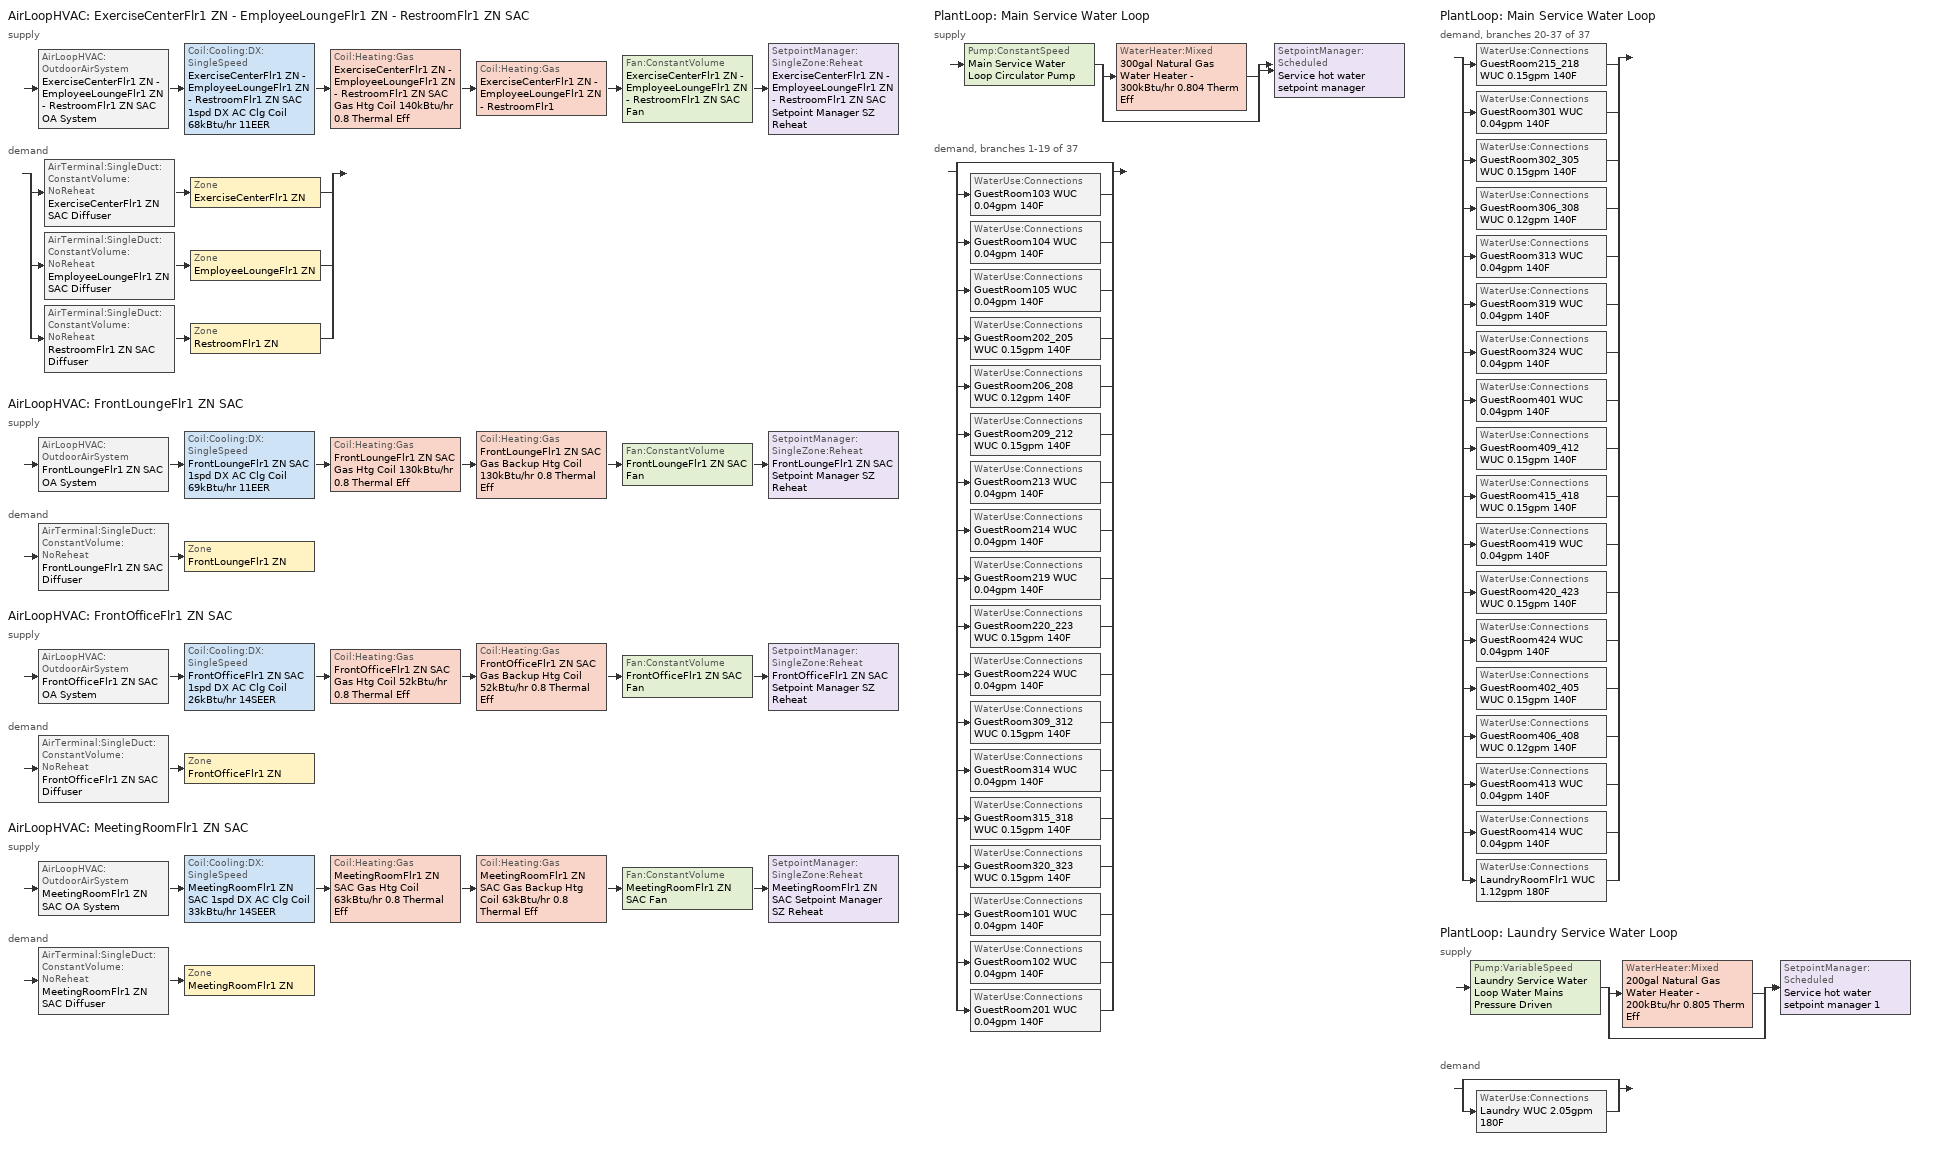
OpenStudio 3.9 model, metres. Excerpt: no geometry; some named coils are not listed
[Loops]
AirLoopHVAC 'ExerciseCenterFlr1 ZN - EmployeeLoungeFlr1 ZN - RestroomFlr1 ZN SAC'
 supply: AirLoopHVAC:OutdoorAirSystem 'ExerciseCenterFlr1 ZN - EmployeeLoungeFlr1 ZN - RestroomFlr1 ZN SAC OA System' > Coil:Cooling:DX:SingleSpeed 'ExerciseCenterFlr1 ZN - EmployeeLoungeFlr1 ZN - RestroomFlr1 ZN SAC 1spd DX AC Clg Coil 68kBtu/hr 11EER' > Coil:Heating:Gas 'ExerciseCenterFlr1 ZN - EmployeeLoungeFlr1 ZN - RestroomFlr1 ZN SAC Gas Htg Coil 140kBtu/hr 0.8 Thermal Eff' > Coil:Heating:Gas 'ExerciseCenterFlr1 ZN - EmployeeLoungeFlr1 ZN - RestroomFlr1 ZN SAC Gas Backup Htg Coil 140kBtu/hr 0.8 Thermal Eff' > Fan:ConstantVolume 'ExerciseCenterFlr1 ZN - EmployeeLoungeFlr1 ZN - RestroomFlr1 ZN SAC Fan' > SetpointManager:SingleZone:Reheat 'ExerciseCenterFlr1 ZN - EmployeeLoungeFlr1 ZN - RestroomFlr1 ZN SAC Setpoint Manager SZ Reheat'
 demand: split
  | AirTerminal:SingleDuct:ConstantVolume:NoReheat 'ExerciseCenterFlr1 ZN SAC Diffuser' > Zone 'ExerciseCenterFlr1 ZN'
  | AirTerminal:SingleDuct:ConstantVolume:NoReheat 'EmployeeLoungeFlr1 ZN SAC Diffuser' > Zone 'EmployeeLoungeFlr1 ZN'
  | AirTerminal:SingleDuct:ConstantVolume:NoReheat 'RestroomFlr1 ZN SAC Diffuser' > Zone 'RestroomFlr1 ZN'
AirLoopHVAC 'FrontLoungeFlr1 ZN SAC'
 supply: AirLoopHVAC:OutdoorAirSystem 'FrontLoungeFlr1 ZN SAC OA System' > Coil:Cooling:DX:SingleSpeed 'FrontLoungeFlr1 ZN SAC 1spd DX AC Clg Coil 69kBtu/hr 11EER' > Coil:Heating:Gas 'FrontLoungeFlr1 ZN SAC Gas Htg Coil 130kBtu/hr 0.8 Thermal Eff' > Coil:Heating:Gas 'FrontLoungeFlr1 ZN SAC Gas Backup Htg Coil 130kBtu/hr 0.8 Thermal Eff' > Fan:ConstantVolume 'FrontLoungeFlr1 ZN SAC Fan' > SetpointManager:SingleZone:Reheat 'FrontLoungeFlr1 ZN SAC Setpoint Manager SZ Reheat'
 demand: AirTerminal:SingleDuct:ConstantVolume:NoReheat 'FrontLoungeFlr1 ZN SAC Diffuser' > Zone 'FrontLoungeFlr1 ZN'
AirLoopHVAC 'FrontOfficeFlr1 ZN SAC'
 supply: AirLoopHVAC:OutdoorAirSystem 'FrontOfficeFlr1 ZN SAC OA System' > Coil:Cooling:DX:SingleSpeed 'FrontOfficeFlr1 ZN SAC 1spd DX AC Clg Coil 26kBtu/hr 14SEER' > Coil:Heating:Gas 'FrontOfficeFlr1 ZN SAC Gas Htg Coil 52kBtu/hr 0.8 Thermal Eff' > Coil:Heating:Gas 'FrontOfficeFlr1 ZN SAC Gas Backup Htg Coil 52kBtu/hr 0.8 Thermal Eff' > Fan:ConstantVolume 'FrontOfficeFlr1 ZN SAC Fan' > SetpointManager:SingleZone:Reheat 'FrontOfficeFlr1 ZN SAC Setpoint Manager SZ Reheat'
 demand: AirTerminal:SingleDuct:ConstantVolume:NoReheat 'FrontOfficeFlr1 ZN SAC Diffuser' > Zone 'FrontOfficeFlr1 ZN'
AirLoopHVAC 'MeetingRoomFlr1 ZN SAC'
 supply: AirLoopHVAC:OutdoorAirSystem 'MeetingRoomFlr1 ZN SAC OA System' > Coil:Cooling:DX:SingleSpeed 'MeetingRoomFlr1 ZN SAC 1spd DX AC Clg Coil 33kBtu/hr 14SEER' > Coil:Heating:Gas 'MeetingRoomFlr1 ZN SAC Gas Htg Coil 63kBtu/hr 0.8 Thermal Eff' > Coil:Heating:Gas 'MeetingRoomFlr1 ZN SAC Gas Backup Htg Coil 63kBtu/hr 0.8 Thermal Eff' > Fan:ConstantVolume 'MeetingRoomFlr1 ZN SAC Fan' > SetpointManager:SingleZone:Reheat 'MeetingRoomFlr1 ZN SAC Setpoint Manager SZ Reheat'
 demand: AirTerminal:SingleDuct:ConstantVolume:NoReheat 'MeetingRoomFlr1 ZN SAC Diffuser' > Zone 'MeetingRoomFlr1 ZN'
PlantLoop 'Main Service Water Loop'
 supply: Pump:ConstantSpeed 'Main Service Water Loop Circulator Pump' > split
  | WaterHeater:Mixed '300gal Natural Gas Water Heater - 300kBtu/hr 0.804 Therm Eff'
  | bypass
  join > SetpointManager:Scheduled 'Service hot water setpoint manager'
 demand, branches 1-19 of 37: split
  | bypass
  | WaterUse:Connections 'GuestRoom103 WUC 0.04gpm 140F'
  | WaterUse:Connections 'GuestRoom104 WUC 0.04gpm 140F'
  | WaterUse:Connections 'GuestRoom105 WUC 0.04gpm 140F'
  | WaterUse:Connections 'GuestRoom202_205 WUC 0.15gpm 140F'
  | WaterUse:Connections 'GuestRoom206_208 WUC 0.12gpm 140F'
  | WaterUse:Connections 'GuestRoom209_212 WUC 0.15gpm 140F'
  | WaterUse:Connections 'GuestRoom213 WUC 0.04gpm 140F'
  | WaterUse:Connections 'GuestRoom214 WUC 0.04gpm 140F'
  | WaterUse:Connections 'GuestRoom219 WUC 0.04gpm 140F'
  | WaterUse:Connections 'GuestRoom220_223 WUC 0.15gpm 140F'
  | WaterUse:Connections 'GuestRoom224 WUC 0.04gpm 140F'
  | WaterUse:Connections 'GuestRoom309_312 WUC 0.15gpm 140F'
  | WaterUse:Connections 'GuestRoom314 WUC 0.04gpm 140F'
  | WaterUse:Connections 'GuestRoom315_318 WUC 0.15gpm 140F'
  | WaterUse:Connections 'GuestRoom320_323 WUC 0.15gpm 140F'
  | WaterUse:Connections 'GuestRoom101 WUC 0.04gpm 140F'
  | WaterUse:Connections 'GuestRoom102 WUC 0.04gpm 140F'
  | WaterUse:Connections 'GuestRoom201 WUC 0.04gpm 140F'
PlantLoop 'Main Service Water Loop'
 demand, branches 20-37 of 37: split
  | WaterUse:Connections 'GuestRoom215_218 WUC 0.15gpm 140F'
  | WaterUse:Connections 'GuestRoom301 WUC 0.04gpm 140F'
  | WaterUse:Connections 'GuestRoom302_305 WUC 0.15gpm 140F'
  | WaterUse:Connections 'GuestRoom306_308 WUC 0.12gpm 140F'
  | WaterUse:Connections 'GuestRoom313 WUC 0.04gpm 140F'
  | WaterUse:Connections 'GuestRoom319 WUC 0.04gpm 140F'
  | WaterUse:Connections 'GuestRoom324 WUC 0.04gpm 140F'
  | WaterUse:Connections 'GuestRoom401 WUC 0.04gpm 140F'
  | WaterUse:Connections 'GuestRoom409_412 WUC 0.15gpm 140F'
  | WaterUse:Connections 'GuestRoom415_418 WUC 0.15gpm 140F'
  | WaterUse:Connections 'GuestRoom419 WUC 0.04gpm 140F'
  | WaterUse:Connections 'GuestRoom420_423 WUC 0.15gpm 140F'
  | WaterUse:Connections 'GuestRoom424 WUC 0.04gpm 140F'
  | WaterUse:Connections 'GuestRoom402_405 WUC 0.15gpm 140F'
  | WaterUse:Connections 'GuestRoom406_408 WUC 0.12gpm 140F'
  | WaterUse:Connections 'GuestRoom413 WUC 0.04gpm 140F'
  | WaterUse:Connections 'GuestRoom414 WUC 0.04gpm 140F'
  | WaterUse:Connections 'LaundryRoomFlr1 WUC 1.12gpm 180F'
PlantLoop 'Laundry Service Water Loop'
 supply: Pump:VariableSpeed 'Laundry Service Water Loop Water Mains Pressure Driven' > split
  | WaterHeater:Mixed '200gal Natural Gas Water Heater - 200kBtu/hr 0.805 Therm Eff'
  | bypass
  join > SetpointManager:Scheduled 'Service hot water setpoint manager 1'
 demand: split
  | bypass
  | WaterUse:Connections 'Laundry WUC 2.05gpm 180F'
[Sizing:Zone] Zone Cooling Design Supply Air Temperature Input Method=SupplyAirTemperature; Zone Cooling Design Supply Air Temperature Difference {deltaC}=11.11; Zone Heating Design Supply Air Temperature Input Method=SupplyAirTemperature; Zone Heating Design Supply Air Temperature Difference {deltaC}=11.11; Zone Heating Design Supply Air Humidity Ratio {kg-H2O/kg-air}=0.008; Cooling Design Air Flow Method=DesignDay; Heating Design Air Flow Method=DesignDay; Account for Dedicated Outdoor Air System=No; Dedicated Outdoor Air System Control Strategy=NeutralSupplyAir; Dedicated Outdoor Air Low Setpoint Temperature for Design {C}=autosize; Dedicated Outdoor Air High Setpoint Temperature for Design {C}=autosize; Zone Load Sizing Method=Sensible Load Only No Latent Load; Zone Latent Cooling Design Supply Air Humidity Ratio Input Method=HumidityRatioDifference; Zone Cooling Design Supply Air Humidity Ratio Difference {kgWater/kgDryAir}=0.005; Zone Latent Heating Design Supply Air Humidity Ratio Input Method=HumidityRatioDifference; Zone Humidification Design Supply Air Humidity Ratio Difference {kgWater/kgDryAir}=0.005; Sizing Option=Coincident
Name | Zone Cooling Design Supply Air Temperature {C} | Zone Heating Design Supply Air Temperature {C} | Zone Cooling Design Supply Air Humidity Ratio {kg-H2O/kg-air} | Heating Maximum Air Flow Fraction
EmployeeLoungeFlr1 ZN; ExerciseCenterFlr1 ZN; FrontLoungeFlr1 ZN; FrontOfficeFlr1 ZN; MeetingRoomFlr1 ZN; RestroomFlr1 ZN | 12.7778 | 50 | 0.008
LaundryRoomFlr1 ZN | 14 | 40 | 0.0085
MechanicalRoomFlr1 ZN | 14 | 50 | 0.0085 | 1
[Zone equipment]
EmployeeLoungeFlr1 ZN: EmployeeLoungeFlr1 ZN SAC Diffuser
ExerciseCenterFlr1 ZN: ExerciseCenterFlr1 ZN SAC Diffuser
FrontLoungeFlr1 ZN: FrontLoungeFlr1 ZN SAC Diffuser
FrontOfficeFlr1 ZN: FrontOfficeFlr1 ZN SAC Diffuser
MechanicalRoomFlr1 ZN: MechanicalRoomFlr1 ZN Unit Heater
MeetingRoomFlr1 ZN: MeetingRoomFlr1 ZN SAC Diffuser
RestroomFlr1 ZN: RestroomFlr1 ZN SAC Diffuser
[Coil:Heating:Electric]
MechanicalRoomFlr1 ZN UnitHeater Electric Htg Coil: Availability Schedule=Always On; Efficiency=1
[Coil:Cooling:DX:SingleSpeed] Availability Schedule=Always On Discrete; Rated Total Cooling Capacity {W}=autosize; Rated Sensible Heat Ratio=autosize; Rated Air Flow Rate {m3/s}=autosize; Rated Evaporator Fan Power Per Volume Flow Rate 2017 {W/(m3/s)}=773.3; Rated Evaporator Fan Power Per Volume Flow Rate 2023 {W/(m3/s)}=934.4; Total Cooling Capacity Function of Temperature Curve=CoilClgDXQRatio_fTwbToadbSI; Total Cooling Capacity Function of Flow Fraction Curve=CoilClgDXSnglQRatio_fCFMRatio; Energy Input Ratio Function of Temperature Curve=CoilClgDXEIRRatio_fTwbToadbSI; Energy Input Ratio Function of Flow Fraction Curve=CoilClgDXSnglEIRRatio_fCFMRatio; Part Load Fraction Correlation Curve=CoilClgDXEIRRatio_fQFrac; Minimum Outdoor Dry-Bulb Temperature for Compressor Operation {C}=-25; Nominal Time for Condensate Removal to Begin {s}=0; Ratio of Initial Moisture Evaporation Rate and Steady State Latent Capacity=0; Maximum Cycling Rate {cycles/hr}=0; Latent Capacity Time Constant {s}=0; Condenser Type=AirCooled; Evaporative Condenser Effectiveness=0.9; Evaporative Condenser Air Flow Rate {m3/s}=autosize; Evaporative Condenser Pump Rated Power Consumption {W}=autosize; Crankcase Heater Capacity {W}=0; Maximum Outdoor Dry-Bulb Temperature for Crankcase Heater Operation {C}=10; Basin Heater Capacity {W/K}=0; Basin Heater Setpoint Temperature {C}=2
Name | Rated COP {W/W}
ExerciseCenterFlr1 ZN - EmployeeLoungeFlr1 ZN - RestroomFlr1 ZN SAC 1spd DX AC Clg Coil 68kBtu/hr 11EER; FrontLoungeFlr1 ZN SAC 1spd DX AC Clg Coil 69kBtu/hr 11EER | 3.79975
FrontOfficeFlr1 ZN SAC 1spd DX AC Clg Coil 26kBtu/hr 14SEER; MeetingRoomFlr1 ZN SAC 1spd DX AC Clg Coil 33kBtu/hr 14SEER | 3.8248
[ZoneHVAC:PackagedTerminalAirConditioner] Availability Schedule=Always On Discrete; No Load Supply Air Flow Rate Control Set To Low Speed=Yes; Outdoor Air Flow Rate During Cooling Operation {m3/s}=Autosize; Outdoor Air Flow Rate During Heating Operation {m3/s}=Autosize; Outdoor Air Flow Rate When No Cooling or Heating is Needed {m3/s}=Autosize; Fan Placement=DrawThrough; Supply Air Fan Operating Mode Schedule=Always On Discrete
Name | Supply Air Flow Rate During Cooling Operation {m3/s} | Supply Air Flow Rate During Heating Operation {m3/s} | Supply Air Flow Rate When No Cooling or Heating is Needed {m3/s} | Supply Air Fan | Heating Coil | Cooling Coil
CorridorFlr1 ZN PTAC | 0.13 | 0.13 | 0.13 | CorridorFlr1 ZN PTAC Fan | CorridorFlr1 ZN PTAC Electric Htg Coil | CorridorFlr1 ZN PTAC 1spd DX AC Clg Coil 9kBtu/hr 11.3EER
CorridorFlr2 ZN PTAC | Autosize | Autosize | Autosize | CorridorFlr2 ZN PTAC Fan | CorridorFlr2 ZN PTAC Electric Htg Coil | CorridorFlr2 ZN PTAC 1spd DX AC Clg Coil 24kBtu/hr 9.5EER
CorridorFlr3 ZN PTAC | Autosize | Autosize | Autosize | CorridorFlr3 ZN PTAC Fan | CorridorFlr3 ZN PTAC Electric Htg Coil | CorridorFlr3 ZN PTAC 1spd DX AC Clg Coil 11kBtu/hr 10.8EER
CorridorFlr4 ZN PTAC | Autosize | Autosize | Autosize | CorridorFlr4 ZN PTAC Fan | CorridorFlr4 ZN PTAC Electric Htg Coil | CorridorFlr4 ZN PTAC 1spd DX AC Clg Coil 13kBtu/hr 10.0EER
[AirLoopHVAC] Design Supply Air Flow Rate {m3/s}=autosize; Design Return Air Flow Fraction of Supply Air Flow=1
Name | Availability Schedule
ExerciseCenterFlr1 ZN - EmployeeLoungeFlr1 ZN - RestroomFlr1 ZN SAC; FrontLoungeFlr1 ZN SAC; FrontOfficeFlr1 ZN SAC | SmallHotel Split-AC Operation
MeetingRoomFlr1 ZN SAC | HotelSmall Off During Unoccupied Period
[Sizing:System] Type of Load to Size On=Sensible; Design Outdoor Air Flow Rate {m3/s}=Autosize; Central Heating Maximum System Air Flow Ratio=1; Preheat Design Temperature {C}=7.22222; Preheat Design Humidity Ratio {kg-H2O/kg-Air}=0.008; Precool Design Temperature {C}=12.7778; Precool Design Humidity Ratio {kg-H2O/kg-Air}=0.008; Central Cooling Design Supply Air Temperature {C}=12.7778; Central Heating Design Supply Air Temperature {C}=50; Sizing Option=NonCoincident; 100% Outdoor Air in Cooling=No; 100% Outdoor Air in Heating=No; Central Cooling Design Supply Air Humidity Ratio {kg-H2O/kg-Air}=0.0085; Central Heating Design Supply Air Humidity Ratio {kg-H2O/kg-Air}=0.008; Cooling Design Air Flow Method=DesignDay; Heating Design Air Flow Method=DesignDay; System Outdoor Air Method=ZoneSum; Zone Maximum Outdoor Air Fraction=1; Cooling Supply Air Flow Rate Per Floor Area {m3/s-m2}=0.00996765; Cooling Fraction of Autosized Cooling Supply Air Flow Rate=1; Cooling Supply Air Flow Rate Per Unit Cooling Capacity {m3/s-W}=3.94755e-05; Heating Supply Air Flow Rate Per Floor Area {m3/s-m2}=0.00996765; Heating Fraction of Autosized Heating Supply Air Flow Rate=1; Heating Fraction of Autosized Cooling Supply Air Flow Rate=1; Heating Supply Air Flow Rate Per Unit Heating Capacity {m3/s-W}=3.15882e-05; Cooling Design Capacity Method=CoolingDesignCapacity; Cooling Design Capacity {W}=autosize; Cooling Design Capacity Per Floor Area {W/m2}=234.7; Fraction of Autosized Cooling Design Capacity=1; Heating Design Capacity Method=HeatingDesignCapacity; Heating Design Capacity {W}=autosize; Heating Design Capacity Per Floor Area {W/m2}=157; Fraction of Autosized Heating Design Capacity=1; Central Cooling Capacity Control Method=OnOff; Occupant Diversity=autosize
ExerciseCenterFlr1 ZN - EmployeeLoungeFlr1 ZN - RestroomFlr1 ZN SAC; FrontLoungeFlr1 ZN SAC; FrontOfficeFlr1 ZN SAC; MeetingRoomFlr1 ZN SAC
[SetpointManager:SingleZone:Reheat] Minimum Supply Air Temperature {C}=12.7778; Maximum Supply Air Temperature {C}=50
Name | Control Zone | Setpoint Node or NodeList
ExerciseCenterFlr1 ZN - EmployeeLoungeFlr1 ZN - RestroomFlr1 ZN SAC Setpoint Manager SZ Reheat | ExerciseCenterFlr1 ZN | ExerciseCenterFlr1 ZN - EmployeeLoungeFlr1 ZN - RestroomFlr1 ZN SAC Supply Outlet Node
FrontLoungeFlr1 ZN SAC Setpoint Manager SZ Reheat | FrontLoungeFlr1 ZN | FrontLoungeFlr1 ZN SAC Supply Outlet Node
FrontOfficeFlr1 ZN SAC Setpoint Manager SZ Reheat | FrontOfficeFlr1 ZN | FrontOfficeFlr1 ZN SAC Supply Outlet Node
MeetingRoomFlr1 ZN SAC Setpoint Manager SZ Reheat | MeetingRoomFlr1 ZN | MeetingRoomFlr1 ZN SAC Supply Outlet Node
[Fan:ConstantVolume] Maximum Flow Rate {m3/s}=AutoSize; Motor In Airstream Fraction=1
Name | Availability Schedule | Fan Total Efficiency | Pressure Rise {Pa} | Motor Efficiency
ExerciseCenterFlr1 ZN - EmployeeLoungeFlr1 ZN - RestroomFlr1 ZN SAC Fan; FrontLoungeFlr1 ZN SAC Fan | Always On Discrete | 0.56225 | 622.722 | 0.865
FrontOfficeFlr1 ZN SAC Fan; MeetingRoomFlr1 ZN SAC Fan | Always On Discrete | 0.55575 | 622.722 | 0.855
MechanicalRoomFlr1 ZN UnitHeater Fan; FrontStairsFlr1 ZN UnitHeater Fan; FrontStairsFlr2 ZN UnitHeater Fan; FrontStairsFlr3 ZN UnitHeater Fan; FrontStairsFlr4 ZN UnitHeater Fan; RearStairsFlr1 ZN UnitHeater Fan; RearStairsFlr2 ZN UnitHeater Fan; RearStairsFlr3 ZN UnitHeater Fan; RearStairsFlr4 ZN UnitHeater Fan | Always On | 0.55575 | 49.8178 | 0.855
[Coil:Heating:Gas] Availability Schedule=Always On Discrete; Gas Burner Efficiency=0.8; Nominal Capacity {W}=AutoSize; On Cycle Parasitic Electric Load {W}=0; Off Cycle Parasitic Gas Load {W}=0
Name | Part Load Fraction Correlation Curve
ExerciseCenterFlr1 ZN - EmployeeLoungeFlr1 ZN - RestroomFlr1 ZN SAC Gas Backup Htg Coil 140kBtu/hr 0.8 Thermal Eff; FrontLoungeFlr1 ZN SAC Gas Backup Htg Coil 130kBtu/hr 0.8 Thermal Eff; FrontOfficeFlr1 ZN SAC Gas Backup Htg Coil 52kBtu/hr 0.8 Thermal Eff; MeetingRoomFlr1 ZN SAC Gas Backup Htg Coil 63kBtu/hr 0.8 Thermal Eff
ExerciseCenterFlr1 ZN - EmployeeLoungeFlr1 ZN - RestroomFlr1 ZN SAC Gas Htg Coil 140kBtu/hr 0.8 Thermal Eff | Curve Cubic 1
FrontLoungeFlr1 ZN SAC Gas Htg Coil 130kBtu/hr 0.8 Thermal Eff | Curve Cubic 2
FrontOfficeFlr1 ZN SAC Gas Htg Coil 52kBtu/hr 0.8 Thermal Eff | Curve Cubic 3
MeetingRoomFlr1 ZN SAC Gas Htg Coil 63kBtu/hr 0.8 Thermal Eff | Curve Cubic 4
[Controller:OutdoorAir] Minimum Outdoor Air Flow Rate {m3/s}=autosize; Maximum Outdoor Air Flow Rate {m3/s}=Autosize; Economizer Control Action Type=ModulateFlow; Lockout Type=LockoutWithHeating; Minimum Limit Type=FixedMinimum; Minimum Outdoor Air Schedule=SmallHotel Split-AC OA Damper; High Humidity Control=No; High Humidity Outdoor Air Flow Ratio=1; Control High Indoor Humidity Based on Outdoor Humidity Ratio=Yes; Economizer Operation Staging=InterlockedWithMechanicalCooling
Name | Economizer Control Type | Maximum Fraction of Outdoor Air Schedule | Controller Mechanical Ventilation | Heat Recovery Bypass Control Type | Economizer Maximum Limit Dry-Bulb Temperature {C} | Economizer Maximum Limit Enthalpy {J/kg}
ExerciseCenterFlr1 ZN - EmployeeLoungeFlr1 ZN - RestroomFlr1 ZN SAC OA System Controller | DifferentialEnthalpy | HotelSmall SAC_Econ_MaxOAFrac_Sch | Controller Mechanical Ventilation 1 | BypassWhenOAFlowGreaterThanMinimum
FrontLoungeFlr1 ZN SAC OA System Controller | DifferentialEnthalpy | ems_FrontLoungeFlr1_ZN_SAC_maxOASch | Controller Mechanical Ventilation 2 | BypassWhenOAFlowGreaterThanMinimum
FrontOfficeFlr1 ZN SAC OA System Controller | NoEconomizer | ems_FrontOfficeFlr1_ZN_SAC_maxOASch | Controller Mechanical Ventilation 3 | BypassWhenOAFlowGreaterThanMinimum | 28 | 64000
MeetingRoomFlr1 ZN SAC OA System Controller | NoEconomizer | ems_MeetingRoomFlr1_ZN_SAC_maxOASch | Controller Mechanical Ventilation 4 | BypassWhenWithinEconomizerLimits | 28 | 64000
[Controller:MechanicalVentilation] Availability Schedule=Always On Discrete
Controller Mechanical Ventilation 1; Controller Mechanical Ventilation 2; Controller Mechanical Ventilation 3; Controller Mechanical Ventilation 4
[AirLoopHVAC:OutdoorAirSystem]
Name | Controller
ExerciseCenterFlr1 ZN - EmployeeLoungeFlr1 ZN - RestroomFlr1 ZN SAC OA System | ExerciseCenterFlr1 ZN - EmployeeLoungeFlr1 ZN - RestroomFlr1 ZN SAC OA System Controller
FrontLoungeFlr1 ZN SAC OA System | FrontLoungeFlr1 ZN SAC OA System Controller
FrontOfficeFlr1 ZN SAC OA System | FrontOfficeFlr1 ZN SAC OA System Controller
MeetingRoomFlr1 ZN SAC OA System | MeetingRoomFlr1 ZN SAC OA System Controller
[AirTerminal:SingleDuct:ConstantVolume:NoReheat] Availability Schedule=Always On Discrete; Maximum Air Flow Rate {m3/s}=AutoSize
ExerciseCenterFlr1 ZN SAC Diffuser; EmployeeLoungeFlr1 ZN SAC Diffuser; RestroomFlr1 ZN SAC Diffuser; FrontLoungeFlr1 ZN SAC Diffuser; FrontOfficeFlr1 ZN SAC Diffuser; MeetingRoomFlr1 ZN SAC Diffuser
[ZoneHVAC:UnitHeater] Availability Schedule=Always On; Maximum Supply Air Flow Rate {m3/s}=autosize; Fan Control Type=Continuous; Maximum Hot Water Flow Rate {m3/s}=autosize; Minimum Hot Water Flow Rate {m3/s}=0; Heating Convergence Tolerance=0.001
Name | Supply Air Fan | Heating Coil
MechanicalRoomFlr1 ZN Unit Heater | MechanicalRoomFlr1 ZN UnitHeater Fan | MechanicalRoomFlr1 ZN UnitHeater Electric Htg Coil
FrontStairsFlr1 ZN Unit Heater | FrontStairsFlr1 ZN UnitHeater Fan | FrontStairsFlr1 ZN UnitHeater Electric Htg Coil
FrontStairsFlr2 ZN Unit Heater | FrontStairsFlr2 ZN UnitHeater Fan | FrontStairsFlr2 ZN UnitHeater Electric Htg Coil
FrontStairsFlr3 ZN Unit Heater | FrontStairsFlr3 ZN UnitHeater Fan | FrontStairsFlr3 ZN UnitHeater Electric Htg Coil
FrontStairsFlr4 ZN Unit Heater | FrontStairsFlr4 ZN UnitHeater Fan | FrontStairsFlr4 ZN UnitHeater Electric Htg Coil
RearStairsFlr1 ZN Unit Heater | RearStairsFlr1 ZN UnitHeater Fan | RearStairsFlr1 ZN UnitHeater Electric Htg Coil
RearStairsFlr2 ZN Unit Heater | RearStairsFlr2 ZN UnitHeater Fan | RearStairsFlr2 ZN UnitHeater Electric Htg Coil
RearStairsFlr3 ZN Unit Heater | RearStairsFlr3 ZN UnitHeater Fan | RearStairsFlr3 ZN UnitHeater Electric Htg Coil
RearStairsFlr4 ZN Unit Heater | RearStairsFlr4 ZN UnitHeater Fan | RearStairsFlr4 ZN UnitHeater Electric Htg Coil
[PlantLoop] Glycol Concentration=0; Minimum Loop Temperature {C}=51.6667; Plant Loop Volume {m3}=Autocalculate; Load Distribution Scheme=Optimal
Name | Maximum Loop Temperature {C}
Main Service Water Loop | 60
Laundry Service Water Loop | 82.2222
[Sizing:Plant] Loop Type=Heating; Loop Design Temperature Difference {deltaC}=5; Sizing Option=NonCoincident; Zone Timesteps in Averaging Window=1; Coincident Sizing Factor Mode=None
Name | Design Loop Exit Temperature {C}
Main Service Water Loop | 60
Laundry Service Water Loop | 82.2222
[SetpointManager:Scheduled] Control Variable=Temperature
Name | Schedule | Setpoint Node or NodeList
Service hot water setpoint manager | Service Water Loop Temp - 140F | Main Service Water Loop Supply Outlet Node
Service hot water setpoint manager 1 | Service Water Loop Temp - 180F | Laundry Service Water Loop Supply Outlet Node
[Pump:ConstantSpeed]
Main Service Water Loop Circulator Pump: Rated Flow Rate {m3/s}=autosize; Rated Pump Head {Pa}=29891; Rated Power Consumption {W}=autosize; Motor Efficiency=0.755102; Fraction of Motor Inefficiencies to Fluid Stream=0; Pump Control Type=Intermittent; Design Power Sizing Method=PowerPerFlowPerPressure; Design Electric Power per Unit Flow Rate {W/(m3/s)}=348701.1; Design Shaft Power per Unit Flow Rate per Unit Head {W-s/m3-Pa}=1.28205
[WaterHeater:Mixed] Deadband Temperature Difference {deltaC}=2; Heater Control Type=Cycle; Heater Fuel Type=NaturalGas; Off Cycle Parasitic Fuel Type=NaturalGas; Off Cycle Parasitic Heat Fraction to Tank=0; On Cycle Parasitic Fuel Type=NaturalGas; On Cycle Parasitic Heat Fraction to Tank=0; Ambient Temperature Indicator=ThermalZone; Use Side Effectiveness=1; Source Side Effectiveness=1; Use Side Design Flow Rate {m3/s}=autosize; Source Side Design Flow Rate {m3/s}=autosize; Indirect Water Heating Recovery Time {hr}=1.5; Source Side Flow Control Mode=IndirectHeatPrimarySetpoint
Name | Tank Volume {m3} | Setpoint Temperature Schedule | Maximum Temperature Limit {C} | Heater Maximum Capacity {W} | Heater Thermal Efficiency | Off Cycle Parasitic Fuel Consumption Rate {W} | On Cycle Parasitic Fuel Consumption Rate {W} | Ambient Temperature Thermal Zone | Off Cycle Loss Coefficient to Ambient Temperature {W/K} | On Cycle Loss Coefficient to Ambient Temperature {W/K}
300gal Natural Gas Water Heater - 300kBtu/hr 0.804 Therm Eff | 1.13562 | Service Water Loop Temp - 140F | 60 | 87921.3 | 0.803984 | 7231.83 | 7231.83 | MechanicalRoomFlr1 ZN | 11.2595 | 11.2595
200gal Natural Gas Water Heater - 200kBtu/hr 0.805 Therm Eff | 0.757082 | Service Water Loop Temp - 180F | 82.2222 | 58614.2 | 0.805128 | 0 | 0 | LaundryRoomFlr1 ZN | 9.66218 | 9.66218
[WaterHeater:Sizing] Design Mode=PeakDraw; Time Storage Can Meet Peak Draw {hr}=0.538503; Time for Tank Recovery {hr}=0.5; Nominal Tank Volume for Autosizing Plant Connections {m3}=1
300gal Natural Gas Water Heater - 300kBtu/hr 0.804 Therm Eff; 200gal Natural Gas Water Heater - 200kBtu/hr 0.805 Therm Eff
[WaterUse:Equipment:Definition] Sensible Fraction Schedule=Fraction Sensible - 0.2; Latent Fraction Schedule=Fraction Latent - 0.05
Name | Peak Flow Rate {m3/s} | Target Temperature Schedule
GuestRoom103 0.037gpm 140F; GuestRoom213 0.037gpm 140F; GuestRoom101 0.037gpm 140F; GuestRoom102 0.037gpm 140F; GuestRoom201 0.037gpm 140F; GuestRoom301 0.037gpm 140F; GuestRoom313 0.037gpm 140F; GuestRoom401 0.037gpm 140F; GuestRoom413 0.037gpm 140F | 2.3345e-06 | Mixed Water At Faucet Temp - 140F
GuestRoom104 0.037gpm 140F; GuestRoom105 0.037gpm 140F; GuestRoom214 0.037gpm 140F; GuestRoom219 0.037gpm 140F; GuestRoom224 0.037gpm 140F; GuestRoom314 0.037gpm 140F; GuestRoom319 0.037gpm 140F; GuestRoom324 0.037gpm 140F; GuestRoom419 0.037gpm 140F; GuestRoom424 0.037gpm 140F; GuestRoom414 0.037gpm 140F | 2.33434e-06 | Mixed Water At Faucet Temp - 140F
GuestRoom202_205 0.148gpm 140F; GuestRoom209_212 0.148gpm 140F; GuestRoom309_312 0.148gpm 140F; GuestRoom302_305 0.148gpm 140F; GuestRoom409_412 0.148gpm 140F; GuestRoom402_405 0.148gpm 140F | 9.33801e-06 | Mixed Water At Faucet Temp - 140F
GuestRoom206_208 0.1195gpm 140F; GuestRoom306_308 0.1195gpm 140F; GuestRoom406_408 0.1195gpm 140F | 7.54224e-06 | Mixed Water At Faucet Temp - 140F
GuestRoom220_223 0.148gpm 140F; GuestRoom315_318 0.148gpm 140F; GuestRoom320_323 0.148gpm 140F; GuestRoom215_218 0.148gpm 140F; GuestRoom415_418 0.148gpm 140F; GuestRoom420_423 0.148gpm 140F | 9.33735e-06 | Mixed Water At Faucet Temp - 140F
LaundryRoomFlr1 1.125gpm 180F | 7.09765e-05 | Mixed Water At Faucet Temp - 180F
Laundry 2.05gpm 180F | 0.000129335 | Mixed Water At Faucet Temp - 180F
[WaterUse:Equipment]
Name | Water Use Equipment Definition | Flow Rate Fraction Schedule
GuestRoom103 Service Water Use 0.04gpm 140F | GuestRoom103 0.037gpm 140F | HotelSmall GuestRoom_SHW_Sch
GuestRoom104 Service Water Use 0.04gpm 140F | GuestRoom104 0.037gpm 140F | HotelSmall GuestRoom_SHW_Sch
GuestRoom105 Service Water Use 0.04gpm 140F | GuestRoom105 0.037gpm 140F | HotelSmall GuestRoom_SHW_Sch
GuestRoom202_205 Service Water Use 0.15gpm 140F | GuestRoom202_205 0.148gpm 140F | HotelSmall GuestRoom_SHW_Sch
GuestRoom206_208 Service Water Use 0.12gpm 140F | GuestRoom206_208 0.1195gpm 140F | HotelSmall GuestRoom_SHW_Sch
GuestRoom209_212 Service Water Use 0.15gpm 140F | GuestRoom209_212 0.148gpm 140F | HotelSmall GuestRoom_SHW_Sch
GuestRoom213 Service Water Use 0.04gpm 140F | GuestRoom213 0.037gpm 140F | HotelSmall GuestRoom_SHW_Sch
GuestRoom214 Service Water Use 0.04gpm 140F | GuestRoom214 0.037gpm 140F | HotelSmall GuestRoom_SHW_Sch
GuestRoom219 Service Water Use 0.04gpm 140F | GuestRoom219 0.037gpm 140F | HotelSmall GuestRoom_SHW_Sch
GuestRoom220_223 Service Water Use 0.15gpm 140F | GuestRoom220_223 0.148gpm 140F | HotelSmall GuestRoom_SHW_Sch
GuestRoom224 Service Water Use 0.04gpm 140F | GuestRoom224 0.037gpm 140F | HotelSmall GuestRoom_SHW_Sch
GuestRoom309_312 Service Water Use 0.15gpm 140F | GuestRoom309_312 0.148gpm 140F | HotelSmall GuestRoom_SHW_Sch
GuestRoom314 Service Water Use 0.04gpm 140F | GuestRoom314 0.037gpm 140F | HotelSmall GuestRoom_SHW_Sch
GuestRoom315_318 Service Water Use 0.15gpm 140F | GuestRoom315_318 0.148gpm 140F | HotelSmall GuestRoom_SHW_Sch
GuestRoom320_323 Service Water Use 0.15gpm 140F | GuestRoom320_323 0.148gpm 140F | HotelSmall GuestRoom_SHW_Sch
GuestRoom101 Service Water Use 0.04gpm 140F | GuestRoom101 0.037gpm 140F | HotelSmall AlwaysOff
GuestRoom102 Service Water Use 0.04gpm 140F | GuestRoom102 0.037gpm 140F | HotelSmall AlwaysOff
GuestRoom201 Service Water Use 0.04gpm 140F | GuestRoom201 0.037gpm 140F | HotelSmall AlwaysOff
GuestRoom215_218 Service Water Use 0.15gpm 140F | GuestRoom215_218 0.148gpm 140F | HotelSmall AlwaysOff
GuestRoom301 Service Water Use 0.04gpm 140F | GuestRoom301 0.037gpm 140F | HotelSmall AlwaysOff
GuestRoom302_305 Service Water Use 0.15gpm 140F | GuestRoom302_305 0.148gpm 140F | HotelSmall AlwaysOff
GuestRoom306_308 Service Water Use 0.12gpm 140F | GuestRoom306_308 0.1195gpm 140F | HotelSmall AlwaysOff
GuestRoom313 Service Water Use 0.04gpm 140F | GuestRoom313 0.037gpm 140F | HotelSmall AlwaysOff
GuestRoom319 Service Water Use 0.04gpm 140F | GuestRoom319 0.037gpm 140F | HotelSmall AlwaysOff
GuestRoom324 Service Water Use 0.04gpm 140F | GuestRoom324 0.037gpm 140F | HotelSmall AlwaysOff
GuestRoom401 Service Water Use 0.04gpm 140F | GuestRoom401 0.037gpm 140F | HotelSmall GuestRoom_SHW_Sch
GuestRoom409_412 Service Water Use 0.15gpm 140F | GuestRoom409_412 0.148gpm 140F | HotelSmall GuestRoom_SHW_Sch
GuestRoom415_418 Service Water Use 0.15gpm 140F | GuestRoom415_418 0.148gpm 140F | HotelSmall GuestRoom_SHW_Sch
GuestRoom419 Service Water Use 0.04gpm 140F | GuestRoom419 0.037gpm 140F | HotelSmall GuestRoom_SHW_Sch
GuestRoom420_423 Service Water Use 0.15gpm 140F | GuestRoom420_423 0.148gpm 140F | HotelSmall GuestRoom_SHW_Sch
GuestRoom424 Service Water Use 0.04gpm 140F | GuestRoom424 0.037gpm 140F | HotelSmall GuestRoom_SHW_Sch
GuestRoom402_405 Service Water Use 0.15gpm 140F | GuestRoom402_405 0.148gpm 140F | HotelSmall AlwaysOff
GuestRoom406_408 Service Water Use 0.12gpm 140F | GuestRoom406_408 0.1195gpm 140F | HotelSmall AlwaysOff
GuestRoom413 Service Water Use 0.04gpm 140F | GuestRoom413 0.037gpm 140F | HotelSmall AlwaysOff
GuestRoom414 Service Water Use 0.04gpm 140F | GuestRoom414 0.037gpm 140F | HotelSmall AlwaysOff
LaundryRoomFlr1 Service Water Use 1.12gpm 180F | LaundryRoomFlr1 1.125gpm 180F | HotelSmall LaundryRoom_SHW_Sch
Laundry Service Water Use 2.05gpm 180F | Laundry 2.05gpm 180F | HotelSmall LaundryRoom_SHW_Sch
[WaterUse:Connections] Drain Water Heat Exchanger Type=None; Drain Water Heat Exchanger Destination=Plant
Name | Water Use Equipment Name 1
GuestRoom103 WUC 0.04gpm 140F | GuestRoom103 Service Water Use 0.04gpm 140F
GuestRoom104 WUC 0.04gpm 140F | GuestRoom104 Service Water Use 0.04gpm 140F
GuestRoom105 WUC 0.04gpm 140F | GuestRoom105 Service Water Use 0.04gpm 140F
GuestRoom202_205 WUC 0.15gpm 140F | GuestRoom202_205 Service Water Use 0.15gpm 140F
GuestRoom206_208 WUC 0.12gpm 140F | GuestRoom206_208 Service Water Use 0.12gpm 140F
GuestRoom209_212 WUC 0.15gpm 140F | GuestRoom209_212 Service Water Use 0.15gpm 140F
GuestRoom213 WUC 0.04gpm 140F | GuestRoom213 Service Water Use 0.04gpm 140F
GuestRoom214 WUC 0.04gpm 140F | GuestRoom214 Service Water Use 0.04gpm 140F
GuestRoom219 WUC 0.04gpm 140F | GuestRoom219 Service Water Use 0.04gpm 140F
GuestRoom220_223 WUC 0.15gpm 140F | GuestRoom220_223 Service Water Use 0.15gpm 140F
GuestRoom224 WUC 0.04gpm 140F | GuestRoom224 Service Water Use 0.04gpm 140F
GuestRoom309_312 WUC 0.15gpm 140F | GuestRoom309_312 Service Water Use 0.15gpm 140F
GuestRoom314 WUC 0.04gpm 140F | GuestRoom314 Service Water Use 0.04gpm 140F
GuestRoom315_318 WUC 0.15gpm 140F | GuestRoom315_318 Service Water Use 0.15gpm 140F
GuestRoom320_323 WUC 0.15gpm 140F | GuestRoom320_323 Service Water Use 0.15gpm 140F
GuestRoom101 WUC 0.04gpm 140F | GuestRoom101 Service Water Use 0.04gpm 140F
GuestRoom102 WUC 0.04gpm 140F | GuestRoom102 Service Water Use 0.04gpm 140F
GuestRoom201 WUC 0.04gpm 140F | GuestRoom201 Service Water Use 0.04gpm 140F
GuestRoom215_218 WUC 0.15gpm 140F | GuestRoom215_218 Service Water Use 0.15gpm 140F
GuestRoom301 WUC 0.04gpm 140F | GuestRoom301 Service Water Use 0.04gpm 140F
GuestRoom302_305 WUC 0.15gpm 140F | GuestRoom302_305 Service Water Use 0.15gpm 140F
GuestRoom306_308 WUC 0.12gpm 140F | GuestRoom306_308 Service Water Use 0.12gpm 140F
GuestRoom313 WUC 0.04gpm 140F | GuestRoom313 Service Water Use 0.04gpm 140F
GuestRoom319 WUC 0.04gpm 140F | GuestRoom319 Service Water Use 0.04gpm 140F
GuestRoom324 WUC 0.04gpm 140F | GuestRoom324 Service Water Use 0.04gpm 140F
GuestRoom401 WUC 0.04gpm 140F | GuestRoom401 Service Water Use 0.04gpm 140F
GuestRoom409_412 WUC 0.15gpm 140F | GuestRoom409_412 Service Water Use 0.15gpm 140F
GuestRoom415_418 WUC 0.15gpm 140F | GuestRoom415_418 Service Water Use 0.15gpm 140F
GuestRoom419 WUC 0.04gpm 140F | GuestRoom419 Service Water Use 0.04gpm 140F
GuestRoom420_423 WUC 0.15gpm 140F | GuestRoom420_423 Service Water Use 0.15gpm 140F
GuestRoom424 WUC 0.04gpm 140F | GuestRoom424 Service Water Use 0.04gpm 140F
GuestRoom402_405 WUC 0.15gpm 140F | GuestRoom402_405 Service Water Use 0.15gpm 140F
GuestRoom406_408 WUC 0.12gpm 140F | GuestRoom406_408 Service Water Use 0.12gpm 140F
GuestRoom413 WUC 0.04gpm 140F | GuestRoom413 Service Water Use 0.04gpm 140F
GuestRoom414 WUC 0.04gpm 140F | GuestRoom414 Service Water Use 0.04gpm 140F
LaundryRoomFlr1 WUC 1.12gpm 180F | LaundryRoomFlr1 Service Water Use 1.12gpm 180F
Laundry WUC 2.05gpm 180F | Laundry Service Water Use 2.05gpm 180F
[Pump:VariableSpeed]
Laundry Service Water Loop Water Mains Pressure Driven: Rated Pump Head {Pa}=0.001; Motor Efficiency=1; Coefficient 1 of the Part Load Performance Curve=0; Coefficient 2 of the Part Load Performance Curve=3.2485; Coefficient 3 of the Part Load Performance Curve=-4.7443; Coefficient 4 of the Part Load Performance Curve=2.5294; Pump Control Type=Intermittent; Skin Loss Radiative Fraction=0.5; Design Power Sizing Method=PowerPerFlowPerPressure; Design Electric Power per Unit Flow Rate {W/(m3/s)}=348701.1; Design Shaft Power per Unit Flow Rate per Unit Head {W-s/m3-Pa}=1.28205; Design Minimum Flow Rate Fraction=0
[AvailabilityManager:NightCycle] Applicability Schedule=Always On Discrete; Control Type=CycleOnAny; Thermostat Tolerance {deltaC}=1; Cycling Run Time {s}=3600
Availability Manager Night Cycle 1; Availability Manager Night Cycle 2; Availability Manager Night Cycle 3; Availability Manager Night Cycle 4
[HeatExchanger:AirToAir:SensibleAndLatent] Availability Schedule=Always On Discrete; Nominal Supply Air Flow Rate {m3/s}=autosize; Sensible Effectiveness at 100% Heating Air Flow=0.7; Latent Effectiveness at 100% Heating Air Flow=0.6; Sensible Effectiveness at 100% Cooling Air Flow=0.75; Latent Effectiveness at 100% Cooling Air Flow=0.6; Supply Air Outlet Temperature Control=Yes; Heat Exchanger Type=Rotary; Frost Control Type=ExhaustOnly; Threshold Temperature {C}=-23.3; Initial Defrost Time Fraction=0.167; Rate of Defrost Time Fraction Increase {1/K}=1.44; Economizer Lockout=Yes
Name | Nominal Electric Power {W} | Sensible Effectiveness of Heating Air Flow Curve | Latent Effectiveness of Heating Air Flow Curve | Sensible Effectiveness of Cooling Air Flow Curve | Latent Effectiveness of Cooling Air Flow Curve
ExerciseCenterFlr1 ZN - EmployeeLoungeFlr1 ZN - RestroomFlr1 ZN SAC ERV | 164.507 | ExerciseCenterFlr1 ZN - EmployeeLoungeFlr1 ZN - RestroomFlr1 ZN SAC ERV_SensHeatEff | ExerciseCenterFlr1 ZN - EmployeeLoungeFlr1 ZN - RestroomFlr1 ZN SAC ERV_LatHeatEff | ExerciseCenterFlr1 ZN - EmployeeLoungeFlr1 ZN - RestroomFlr1 ZN SAC ERV_SensCoolEff | ExerciseCenterFlr1 ZN - EmployeeLoungeFlr1 ZN - RestroomFlr1 ZN SAC ERV_LatCoolEff
FrontLoungeFlr1 ZN SAC ERV | 219.382 | FrontLoungeFlr1 ZN SAC ERV_SensHeatEff | FrontLoungeFlr1 ZN SAC ERV_LatHeatEff | FrontLoungeFlr1 ZN SAC ERV_SensCoolEff | FrontLoungeFlr1 ZN SAC ERV_LatCoolEff
FrontOfficeFlr1 ZN SAC ERV | 95.4982 | FrontOfficeFlr1 ZN SAC ERV_SensHeatEff | FrontOfficeFlr1 ZN SAC ERV_LatHeatEff | FrontOfficeFlr1 ZN SAC ERV_SensCoolEff | FrontOfficeFlr1 ZN SAC ERV_LatCoolEff
[SetpointManager:OutdoorAirPretreat] Minimum Setpoint Temperature {C}=-99; Maximum Setpoint Temperature {C}=99; Minimum Setpoint Humidity Ratio {kgWater/kgDryAir}=1e-05; Maximum Setpoint Humidity Ratio {kgWater/kgDryAir}=1
Name | Setpoint Node or NodeList
Setpoint Manager Outdoor Air Pretreat 1 | ExerciseCenterFlr1 ZN - EmployeeLoungeFlr1 ZN - RestroomFlr1 ZN SAC ERV Primary Outlet Air Node
Setpoint Manager Outdoor Air Pretreat 2 | FrontLoungeFlr1 ZN SAC ERV Primary Outlet Air Node
Setpoint Manager Outdoor Air Pretreat 3 | FrontOfficeFlr1 ZN SAC ERV Primary Outlet Air Node
[EnergyManagementSystem:Sensor]
Name | Output Variable or Output Meter Index Key | Output Variable or Output Meter
OATF; OATF_1; OATF_2 | Environment | Site Outdoor Air Drybulb Temperature
OAWBC; OAWBC_1; OAWBC_2 | Environment | Site Outdoor Air Wetbulb Temperature
ems_FrontLoungeFlr1_ZN_SAC_OASch; ems_FrontOfficeFlr1_ZN_SAC_OASch; ems_MeetingRoomFlr1_ZN_SAC_OASch | SmallHotel Split-AC OA Damper | Schedule Value
ems_FrontLoungeFlr1_ZN_SAC_OAFlowMass | FrontLoungeFlr1 ZN SAC Outdoor Air Node | System Node Mass Flow Rate
ems_FrontLoungeFlr1_ZN_SAC_DATRqd | FrontLoungeFlr1 ZN SAC Supply Outlet Node | System Node Setpoint Temperature
ems_FrontOfficeFlr1_ZN_SAC_OAFlowMass | FrontOfficeFlr1 ZN SAC Outdoor Air Node | System Node Mass Flow Rate
ems_FrontOfficeFlr1_ZN_SAC_DATRqd | FrontOfficeFlr1 ZN SAC Supply Outlet Node | System Node Setpoint Temperature
ems_MeetingRoomFlr1_ZN_SAC_OAFlowMass | MeetingRoomFlr1 ZN SAC Outdoor Air Node | System Node Mass Flow Rate
ems_MeetingRoomFlr1_ZN_SAC_DATRqd | MeetingRoomFlr1 ZN SAC Supply Outlet Node | System Node Setpoint Temperature
[EnergyManagementSystem:InternalVariable] Internal Data Type=Outdoor Air Controller Minimum Mass Flow Rate
Name | Internal Data Index Key
ems_FrontLoungeFlr1_ZN_SAC_OADesignMass | FrontLoungeFlr1 ZN SAC OA System Controller
ems_FrontOfficeFlr1_ZN_SAC_OADesignMass | FrontOfficeFlr1 ZN SAC OA System Controller
ems_MeetingRoomFlr1_ZN_SAC_OADesignMass | MeetingRoomFlr1 ZN SAC OA System Controller
[EnergyManagementSystem:Program]
ems_FrontLoungeFlr1_ZN_SAC_SetNumberofStages: SET ems_FrontLoungeFlr1_ZN_SAC_NumberofStages = 2
ems_FrontOfficeFlr1_ZN_SAC_SetNumberofStages: SET ems_FrontOfficeFlr1_ZN_SAC_NumberofStages = 1
ems_MeetingRoomFlr1_ZN_SAC_SetNumberofStages: SET ems_MeetingRoomFlr1_ZN_SAC_NumberofStages = 1
[EnergyManagementSystem:ProgramCallingManager]
ems_FrontLoungeFlr1_ZN_SAC_SetNumberofStagesCallingManager: BeginNewEnvironment; ems_FrontLoungeFlr1_ZN_SAC_SetNumberofStages
ems_FrontOfficeFlr1_ZN_SAC_SetNumberofStagesCallingManager: BeginNewEnvironment; ems_FrontOfficeFlr1_ZN_SAC_SetNumberofStages
ems_MeetingRoomFlr1_ZN_SAC_SetNumberofStagesCallingManager: BeginNewEnvironment; ems_MeetingRoomFlr1_ZN_SAC_SetNumberofStages
[Schedule:Constant]
Always On Discrete: Value=1
[Schedule:Ruleset]
Name | Default Day Schedule | Summer Design Day Schedule | Winter Design Day Schedule
HotelSmall AlwaysOff | HotelSmall AlwaysOff Default | HotelSmall AlwaysOff Summer Design Day | HotelSmall AlwaysOff Winter Design Day
SmallHotel Split-AC Operation | SmallHotel Split-AC Operation Default
SmallHotel Split-AC OA Damper | SmallHotel Split-AC OA Damper Default
HotelSmall Off During Unoccupied Period | HotelSmall Off During Unoccupied Period Default | HotelSmall Off During Unoccupied Period Summer Design Day | HotelSmall Off During Unoccupied Period Winter Design Day
Always On | Always On Default
HotelSmall SAC_Econ_MaxOAFrac_Sch | HotelSmall SAC_Econ_MaxOAFrac_Sch Default | HotelSmall SAC_Econ_MaxOAFrac_Sch Summer Design Day | HotelSmall SAC_Econ_MaxOAFrac_Sch Winter Design Day
Service Water Loop Temp - 140F | Service Water Loop Temp - 140F Default
HotelSmall GuestRoom_SHW_Sch | HotelSmall GuestRoom_SHW_Sch Default | HotelSmall GuestRoom_SHW_Sch Summer Design Day | HotelSmall GuestRoom_SHW_Sch Winter Design Day
Fraction Sensible - 0.2 | Fraction Sensible - 0.2 Default
Fraction Latent - 0.05 | Fraction Latent - 0.05 Default
Mixed Water At Faucet Temp - 140F | Mixed Water At Faucet Temp - 140F Default
HotelSmall LaundryRoom_SHW_Sch | HotelSmall LaundryRoom_SHW_Sch Default | HotelSmall LaundryRoom_SHW_Sch Summer Design Day | HotelSmall LaundryRoom_SHW_Sch Winter Design Day
Mixed Water At Faucet Temp - 180F | Mixed Water At Faucet Temp - 180F Default
Service Water Loop Temp - 180F | Service Water Loop Temp - 180F Default
ems_FrontLoungeFlr1_ZN_SAC_maxOASch | ems_FrontLoungeFlr1_ZN_SAC_maxOASch_Default
ems_FrontOfficeFlr1_ZN_SAC_maxOASch | ems_FrontOfficeFlr1_ZN_SAC_maxOASch_Default
ems_MeetingRoomFlr1_ZN_SAC_maxOASch | ems_MeetingRoomFlr1_ZN_SAC_maxOASch_Default
[Schedule:Day]
HotelSmall AlwaysOff Default; HotelSmall AlwaysOff Winter Design Day; HotelSmall AlwaysOff Summer Design Day: No, 24, 0, 0
SmallHotel Split-AC Operation Default; SmallHotel Split-AC OA Damper Default; Always On Default: No, 24, 0, 1
HotelSmall Off During Unoccupied Period Default; HotelSmall Off During Unoccupied Period Winter Design Day; HotelSmall Off During Unoccupied Period Summer Design Day: No, 8, 0, 0, 18, 0, 1, 24, 0, 0
HotelSmall SAC_Econ_MaxOAFrac_Sch Default; HotelSmall SAC_Econ_MaxOAFrac_Sch Winter Design Day; HotelSmall SAC_Econ_MaxOAFrac_Sch Summer Design Day: No, 24, 0, 0.7
Service Water Loop Temp - 140F Default; Mixed Water At Faucet Temp - 140F Default: 24, 0, 60
HotelSmall GuestRoom_SHW_Sch Default; HotelSmall GuestRoom_SHW_Sch Winter Design Day; HotelSmall GuestRoom_SHW_Sch Summer Design Day: No, 1, 0, 0.2, 4, 0, 0.15, 5, 0, 0.2, 6, 0, 0.25, 7, 0, 0.35, 8, 0, 0.6, 9, 0, 0.8, 10, 0, 0.55, 11, 0, 0.4, 12, 0, 0.3, 17, 0, 0.2, 18, 0, 0.25, 19, 0, 0.3, 22, 0, 0.4, 23, 0, 0.6, 24, 0, 0.35
HotelSmall GuestRoom_SHW_Sch Wkdy Day: No, 1, 0, 0.2, 4, 0, 0.15, 5, 0, 0.2, 6, 0, 0.35, 7, 0, 0.6, 8, 0, 0.8, 9, 0, 0.55, 10, 0, 0.4, 11, 0, 0.3, 17, 0, 0.2, 18, 0, 0.3, 19, 0, 0.55, 21, 0, 0.4, 22, 0, 0.6, 23, 0, 0.45, 24, 0, 0.25
Fraction Sensible - 0.2 Default: 24, 0, 0.2
Fraction Latent - 0.05 Default: 24, 0, 0.05
HotelSmall LaundryRoom_SHW_Sch Default; HotelSmall LaundryRoom_SHW_Sch Winter Design Day; HotelSmall LaundryRoom_SHW_Sch Summer Design Day: No, 8, 0, 0, 16, 0, 1, 24, 0, 0
Mixed Water At Faucet Temp - 180F Default; Service Water Loop Temp - 180F Default: 24, 0, 82.2222
ems_FrontLoungeFlr1_ZN_SAC_maxOASch_Default; ems_FrontOfficeFlr1_ZN_SAC_maxOASch_Default; ems_MeetingRoomFlr1_ZN_SAC_maxOASch_Default: 24, 0, 0.7
[Schedule:Rule]
Schedule Rule 14: Schedule Ruleset=HotelSmall GuestRoom_SHW_Sch; Rule Order=0; Day Schedule=HotelSmall GuestRoom_SHW_Sch Wkdy Day; Apply Monday=Yes; Apply Tuesday=Yes; Apply Wednesday=Yes; Apply Thursday=Yes; Apply Friday=Yes; Date Specification Type=DateRange; Start Month=1; Start Day=1; End Month=12; End Day=31
[Curve:Cubic] Maximum Value of x=1
Name | Coefficient1 Constant | Coefficient2 x | Coefficient3 x**2 | Coefficient4 x**3 | Minimum Value of x
Curve Cubic 1; Curve Cubic 2; Curve Cubic 3; Curve Cubic 4 | 0.8 | 0.2 | 0 | 0 | 0
CoilClgDXEIRRatio_fQFrac | 0 | 5.1091 | -8.5515 | 4.4744 | 0.7
[Curve:Biquadratic] Minimum Value of x=13.89; Maximum Value of x=25; Minimum Value of y=23.89; Maximum Value of y=46.11; Minimum Curve Output=0.77
Name | Coefficient1 Constant | Coefficient2 x | Coefficient3 x**2 | Coefficient4 y | Coefficient5 y**2 | Coefficient6 x*y | Maximum Curve Output
CoilClgDXQRatio_fTwbToadbSI | 0.86779 | 0.014245 | 0.000554 | -0.007569 | 3.2e-05 | -0.000191 | 1.29
CoilClgDXEIRRatio_fTwbToadbSI | 0.116709 | 0.028458 | -0.000411 | 0.021422 | 0.000162 | -0.00068 | 1.33
[Curve:Quadratic]
Name | Coefficient1 Constant | Coefficient2 x | Coefficient3 x**2 | Minimum Value of x | Maximum Value of x
CoilClgDXSnglQRatio_fCFMRatio | 0.8 | 0.2 | 0 | 0.5 | 1.5
CoilClgDXSnglEIRRatio_fCFMRatio | 1.156 | -0.1816 | 0.0256 | 0 | 1
[Table:Lookup]
FrontOfficeFlr1 ZN SAC ERV_SensHeatEff; FrontLoungeFlr1 ZN SAC ERV_SensHeatEff; ExerciseCenterFlr1 ZN - EmployeeLoungeFlr1 ZN - RestroomFlr1 ZN SAC ERV_SensHeatEff: DivisorOnly, 0.7, 0, 10, Dimensionless, 0.7, 0.7
FrontOfficeFlr1 ZN SAC ERV_LatHeatEff; FrontOfficeFlr1 ZN SAC ERV_LatCoolEff; FrontLoungeFlr1 ZN SAC ERV_LatHeatEff; FrontLoungeFlr1 ZN SAC ERV_LatCoolEff; ExerciseCenterFlr1 ZN - EmployeeLoungeFlr1 ZN - RestroomFlr1 ZN SAC ERV_LatHeatEff; ExerciseCenterFlr1 ZN - EmployeeLoungeFlr1 ZN - RestroomFlr1 ZN SAC ERV_LatCoolEff: DivisorOnly, 0.6, 0, 10, Dimensionless, 0.6, 0.6
FrontOfficeFlr1 ZN SAC ERV_SensCoolEff; FrontLoungeFlr1 ZN SAC ERV_SensCoolEff; ExerciseCenterFlr1 ZN - EmployeeLoungeFlr1 ZN - RestroomFlr1 ZN SAC ERV_SensCoolEff: DivisorOnly, 0.75, 0, 10, Dimensionless, 0.75, 0.75
